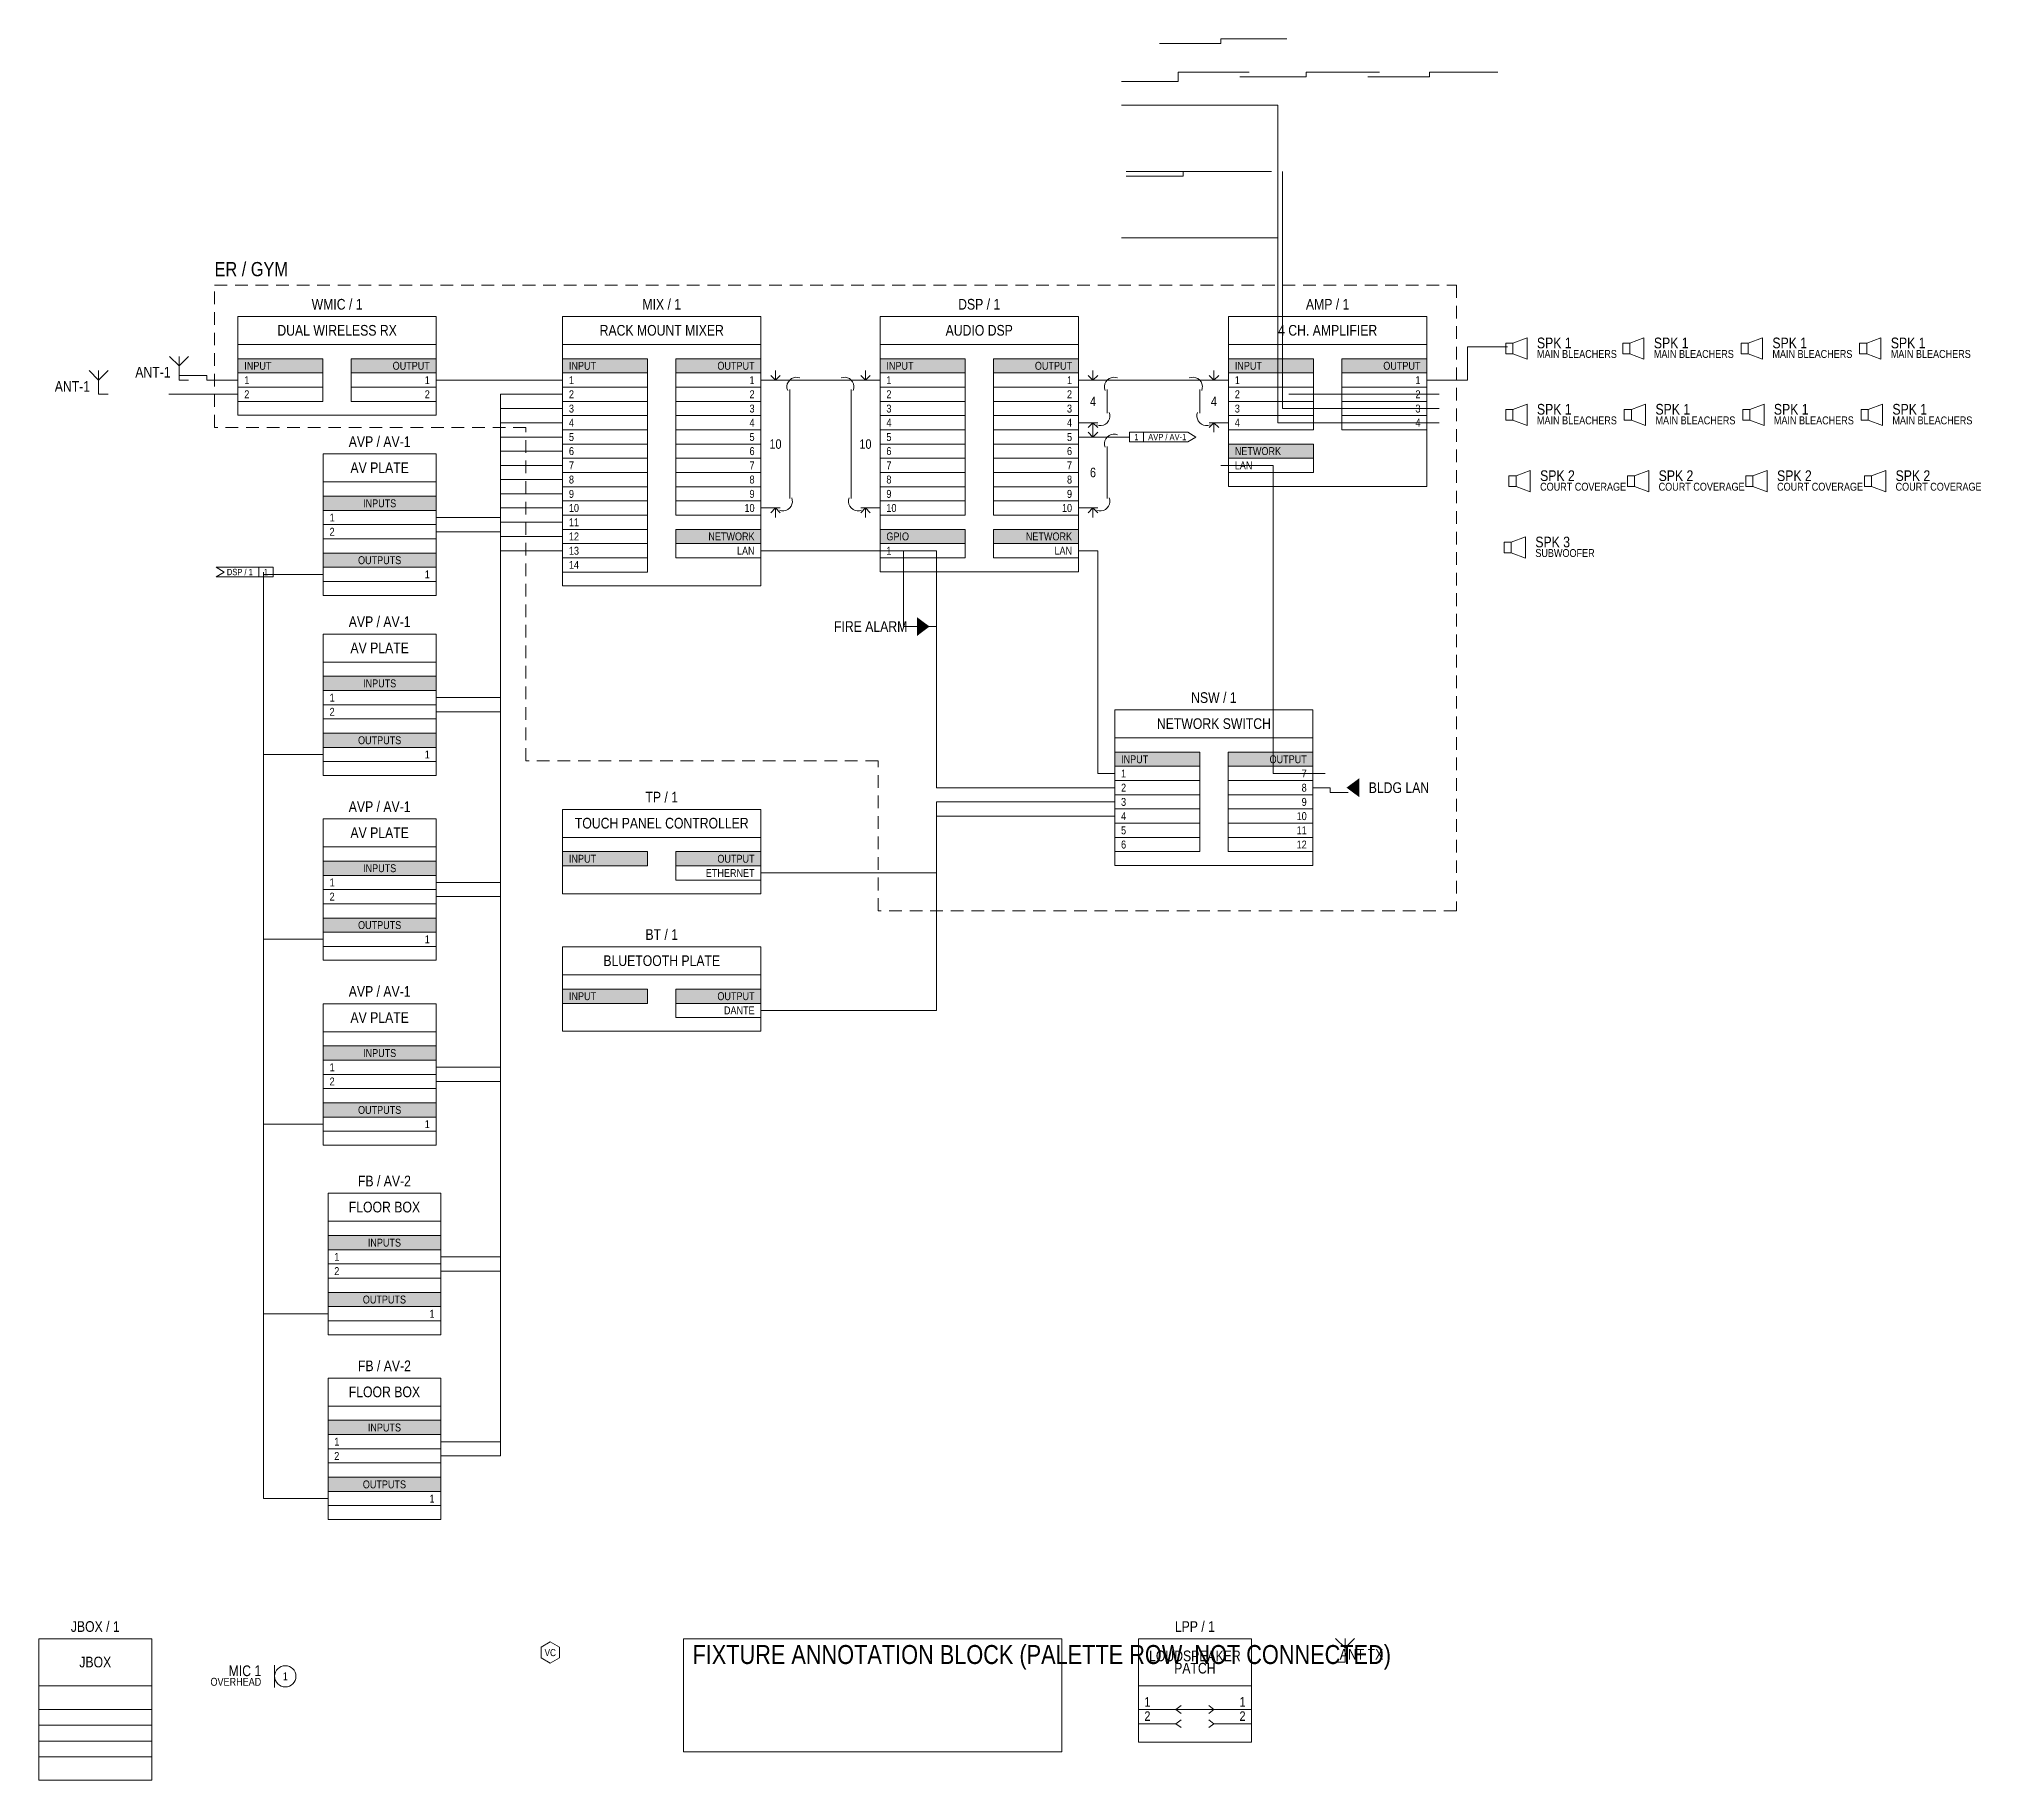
# Model space of a CAD drawing. Header units: inches. Extents: x 2.3 to 19.4, y -0.7 to 14.6.
import ezdxf
from ezdxf.enums import TextEntityAlignment as Align

# ---------------------------------------------------------------- set-up
doc = ezdxf.new("R2010")
doc.units = ezdxf.units.IN
doc.layers.get('0').update_dxf_attribs({"lineweight": 9})
for name, color, linetype, lineweight in [('FILLS', 9, 'Continuous', 9), ('GUIDES', 8, 'Continuous', 9), ('INKFILL', 7, 'Continuous', 9), ('WIRES', 7, 'Continuous', 9)]:
    doc.layers.add(name, color=color, linetype=linetype, lineweight=lineweight)
doc.styles.get("Standard").update_dxf_attribs({"font": 'Arial Narrow.ttf'})

msp = doc.modelspace()

# ---------------------------------------------------------------- linework, layer by layer
at = {"lineweight": 9}
for points in [[(4.066, 12.122), (5.809, 12.122), (5.809, 11.253), (4.066, 11.253)], [(6.92, 12.122), (8.663, 12.122), (8.663, 9.753), (6.92, 9.753)], [(9.712, 12.122), (11.455, 12.122), (11.455, 9.878), (9.712, 9.878)], [(12.774, 12.122), (14.517, 12.122), (14.517, 10.628), (12.774, 10.628)], [(15.212, 11.887), (15.274, 11.887), (15.399, 11.934), (15.399, 11.747), (15.274, 11.793), (15.212, 11.793)], [(16.24, 11.887), (16.302, 11.887), (16.427, 11.934), (16.427, 11.747), (16.302, 11.793), (16.24, 11.793)], [(17.281, 11.887), (17.344, 11.887), (17.469, 11.934), (17.469, 11.747), (17.344, 11.793), (17.281, 11.793)], [(18.323, 11.887), (18.385, 11.887), (18.51, 11.934), (18.51, 11.747), (18.385, 11.793), (18.323, 11.793)], [(15.212, 11.304), (15.274, 11.304), (15.399, 11.351), (15.399, 11.163), (15.274, 11.21), (15.212, 11.21)], [(16.253, 11.304), (16.316, 11.304), (16.441, 11.351), (16.441, 11.163), (16.316, 11.21), (16.253, 11.21)], [(17.295, 11.304), (17.358, 11.304), (17.483, 11.351), (17.483, 11.163), (17.358, 11.21), (17.295, 11.21)], [(18.337, 11.304), (18.399, 11.304), (18.524, 11.351), (18.524, 11.163), (18.399, 11.21), (18.337, 11.21)], [(11.903, 11.021), (11.903, 11.104), (12.028, 11.104), (12.417, 11.104), (12.486, 11.062), (12.417, 11.021), (12.028, 11.021), (11.903, 11.021)], [(4.816, 10.913), (5.809, 10.913), (5.809, 9.67), (4.816, 9.67)], [(15.24, 10.72), (15.302, 10.72), (15.427, 10.767), (15.427, 10.58), (15.302, 10.627), (15.24, 10.627)], [(16.281, 10.72), (16.344, 10.72), (16.469, 10.767), (16.469, 10.58), (16.344, 10.627), (16.281, 10.627)], [(17.323, 10.72), (17.385, 10.72), (17.51, 10.767), (17.51, 10.58), (17.385, 10.627), (17.323, 10.627)], [(18.365, 10.72), (18.427, 10.72), (18.552, 10.767), (18.552, 10.58), (18.427, 10.627), (18.365, 10.627)], [(15.198, 10.137), (15.26, 10.137), (15.385, 10.184), (15.385, 9.997), (15.26, 10.043), (15.198, 10.043)], [(3.875, 9.917), (4.25, 9.917), (4.375, 9.917), (4.375, 9.833), (4.25, 9.833), (3.875, 9.833), (3.944, 9.875)], [(4.816, 9.33), (5.809, 9.33), (5.809, 8.087), (4.816, 8.087)], [(11.774, 8.663), (13.517, 8.663), (13.517, 7.295), (11.774, 7.295)], [(4.816, 7.705), (5.809, 7.705), (5.809, 6.462), (4.816, 6.462)], [(6.92, 7.788), (8.663, 7.788), (8.663, 7.045), (6.92, 7.045)], [(6.92, 6.58), (8.663, 6.58), (8.663, 5.837), (6.92, 5.837)], [(4.816, 6.08), (5.809, 6.08), (5.809, 4.837), (4.816, 4.837)], [(4.858, 4.413), (5.851, 4.413), (5.851, 3.17), (4.858, 3.17)], [(4.858, 2.788), (5.851, 2.788), (5.851, 1.545), (4.858, 1.545)], [(2.316, 0.497), (3.309, 0.497), (3.309, -0.747), (2.316, -0.747)], [(6.812, 0.469), (6.894, 0.422), (6.894, 0.328), (6.812, 0.281), (6.731, 0.328), (6.731, 0.422)], [(11.983, 0.497), (12.976, 0.497), (12.976, -0.413), (11.983, -0.413)], [(4.576, 0.167), (4.575, 0.148), (4.569, 0.131), (4.561, 0.115), (4.549, 0.1), (4.535, 0.089), (4.519, 0.08), (4.501, 0.075), (4.483, 0.073), (4.464, 0.075), (4.447, 0.08), (4.431, 0.089), (4.416, 0.1), (4.405, 0.115), (4.396, 0.131), (4.391, 0.148), (4.389, 0.167), (4.391, 0.185), (4.396, 0.203), (4.405, 0.219), (4.416, 0.233), (4.431, 0.245), (4.447, 0.253), (4.464, 0.259), (4.483, 0.26), (4.501, 0.259), (4.519, 0.253), (4.535, 0.245), (4.549, 0.233), (4.561, 0.219), (4.569, 0.203), (4.575, 0.185)]]:
    msp.add_lwpolyline(points, close=True, dxfattribs=at)
for points in [[(4.066, 11.875), (5.809, 11.875)], [(6.92, 11.875), (8.663, 11.875)], [(9.712, 11.875), (11.455, 11.875)], [(12.774, 11.875), (14.517, 11.875)], [(15.274, 11.887), (15.274, 11.793)], [(16.302, 11.887), (16.302, 11.793)], [(17.344, 11.887), (17.344, 11.793)], [(18.385, 11.887), (18.385, 11.793)], [(2.757, 11.646), (2.84, 11.562)], [(2.84, 11.646), (2.84, 11.438)], [(2.924, 11.646), (2.84, 11.562)], [(3.465, 11.771), (3.549, 11.688)], [(3.549, 11.771), (3.549, 11.562)], [(3.632, 11.771), (3.549, 11.688)], [(4.066, 11.75), (4.812, 11.75)], [(4.066, 11.625), (4.812, 11.625)], [(4.812, 11.75), (4.812, 11.375)], [(5.062, 11.75), (5.062, 11.375)], [(5.062, 11.75), (5.809, 11.75)], [(5.062, 11.625), (5.809, 11.625)], [(6.92, 11.75), (7.667, 11.75)], [(6.92, 11.625), (7.667, 11.625)], [(7.667, 11.75), (7.667, 9.875)], [(7.917, 11.75), (7.917, 10.375)], [(7.917, 11.75), (8.663, 11.75)], [(7.917, 11.625), (8.663, 11.625)], [(8.792, 11.562), (8.792, 11.646)], [(9.583, 11.562), (9.583, 11.646)], [(9.712, 11.75), (10.458, 11.75)], [(9.712, 11.625), (10.458, 11.625)], [(10.458, 11.75), (10.458, 10.375)], [(10.708, 11.75), (10.708, 10.375)], [(10.708, 11.75), (11.455, 11.75)], [(10.708, 11.625), (11.455, 11.625)], [(11.583, 11.562), (11.583, 11.646)], [(12.646, 11.562), (12.646, 11.646)], [(12.774, 11.75), (13.521, 11.75)], [(12.774, 11.625), (13.521, 11.625)], [(13.521, 11.75), (13.521, 11.125)], [(13.771, 11.75), (13.771, 11.125)], [(13.771, 11.75), (14.517, 11.75)], [(13.771, 11.625), (14.517, 11.625)], [(3.549, 11.562), (3.632, 11.562)], [(4.066, 11.5), (4.812, 11.5)], [(5.062, 11.5), (5.809, 11.5)], [(6.92, 11.5), (7.667, 11.5)], [(7.917, 11.5), (8.663, 11.5)], [(8.667, 11.562), (9, 11.562)], [(8.792, 11.562), (8.75, 11.604)], [(8.792, 11.562), (8.833, 11.604)], [(8.893, 11.51), (8.896, 11.529)], [(8.893, 11.491), (8.893, 11.51)], [(8.899, 11.472), (8.893, 11.491)], [(8.896, 11.529), (8.905, 11.547)], [(8.905, 11.547), (8.917, 11.562)], [(8.917, 11.562), (8.932, 11.575)], [(8.917, 11.479), (8.917, 10.521)], [(8.932, 11.575), (8.95, 11.583)], [(8.95, 11.583), (8.969, 11.587)], [(8.969, 11.587), (8.989, 11.586)], [(8.989, 11.586), (9.007, 11.581)], [(9.386, 11.586), (9.368, 11.581)], [(9.708, 11.562), (9.375, 11.562)], [(9.406, 11.587), (9.386, 11.586)], [(9.425, 11.583), (9.406, 11.587)], [(9.443, 11.575), (9.425, 11.583)], [(9.458, 11.562), (9.443, 11.575)], [(9.47, 11.547), (9.458, 11.562)], [(9.458, 11.479), (9.458, 10.521)], [(9.479, 11.529), (9.47, 11.547)], [(9.476, 11.472), (9.482, 11.491)], [(9.482, 11.51), (9.479, 11.529)], [(9.482, 11.491), (9.482, 11.51)], [(9.583, 11.562), (9.542, 11.604)], [(9.583, 11.562), (9.625, 11.604)], [(9.712, 11.5), (10.458, 11.5)], [(10.708, 11.5), (11.455, 11.5)], [(11.458, 11.562), (11.792, 11.562)], [(11.583, 11.562), (11.542, 11.604)], [(11.583, 11.562), (11.625, 11.604)], [(11.684, 11.51), (11.688, 11.529)], [(11.685, 11.491), (11.684, 11.51)], [(11.69, 11.472), (11.685, 11.491)], [(11.688, 11.529), (11.696, 11.547)], [(11.696, 11.547), (11.708, 11.562)], [(11.708, 11.562), (11.724, 11.575)], [(11.708, 11.479), (11.708, 11.271)], [(11.724, 11.575), (11.742, 11.583)], [(11.742, 11.583), (11.761, 11.587)], [(11.761, 11.587), (11.78, 11.586)], [(11.78, 11.586), (11.799, 11.581)], [(12.449, 11.586), (12.43, 11.581)], [(12.771, 11.562), (12.438, 11.562)], [(12.468, 11.587), (12.449, 11.586)], [(12.488, 11.583), (12.468, 11.587)], [(12.505, 11.575), (12.488, 11.583)], [(12.521, 11.562), (12.505, 11.575)], [(12.533, 11.547), (12.521, 11.562)], [(12.521, 11.479), (12.521, 11.271)], [(12.541, 11.529), (12.533, 11.547)], [(12.539, 11.472), (12.544, 11.491)], [(12.545, 11.51), (12.541, 11.529)], [(12.544, 11.491), (12.545, 11.51)], [(12.646, 11.562), (12.604, 11.604)], [(12.646, 11.562), (12.688, 11.604)], [(12.774, 11.5), (13.521, 11.5)], [(13.771, 11.5), (14.517, 11.5)], [(2.84, 11.438), (2.924, 11.438)], [(4.066, 11.375), (4.812, 11.375)], [(5.062, 11.375), (5.809, 11.375)], [(6.92, 11.375), (7.667, 11.375)], [(7.917, 11.375), (8.663, 11.375)], [(9.712, 11.375), (10.458, 11.375)], [(10.708, 11.375), (11.455, 11.375)], [(11.726, 11.278), (11.732, 11.259)], [(12.503, 11.278), (12.497, 11.259)], [(12.774, 11.375), (13.521, 11.375)], [(13.771, 11.375), (14.517, 11.375)], [(15.274, 11.304), (15.274, 11.21)], [(16.316, 11.304), (16.316, 11.21)], [(17.358, 11.304), (17.358, 11.21)], [(18.399, 11.304), (18.399, 11.21)], [(6.92, 11.25), (7.667, 11.25)], [(6.92, 11.125), (7.667, 11.125)], [(7.917, 11.25), (8.663, 11.25)], [(7.917, 11.125), (8.663, 11.125)], [(9.712, 11.25), (10.458, 11.25)], [(9.712, 11.125), (10.458, 11.125)], [(10.708, 11.25), (11.455, 11.25)], [(10.708, 11.125), (11.455, 11.125)], [(11.458, 11.188), (11.625, 11.188)], [(11.583, 11.188), (11.542, 11.146)], [(11.583, 11.062), (11.542, 11.104)], [(11.583, 11.188), (11.583, 11.104)], [(11.583, 11.188), (11.625, 11.146)], [(11.583, 11.062), (11.583, 11.146)], [(11.583, 11.062), (11.625, 11.104)], [(11.636, 11.164), (11.618, 11.169)], [(11.656, 11.163), (11.636, 11.164)], [(11.675, 11.167), (11.656, 11.163)], [(11.693, 11.175), (11.675, 11.167)], [(11.708, 11.188), (11.693, 11.175)], [(11.72, 11.203), (11.708, 11.188)], [(11.729, 11.221), (11.72, 11.203)], [(11.732, 11.24), (11.729, 11.221)], [(11.732, 11.259), (11.732, 11.24)], [(12.028, 11.104), (12.028, 11.021)], [(12.497, 11.259), (12.497, 11.24)], [(12.497, 11.24), (12.501, 11.221)], [(12.501, 11.221), (12.509, 11.203)], [(12.509, 11.203), (12.521, 11.188)], [(12.521, 11.188), (12.536, 11.175)], [(12.536, 11.175), (12.554, 11.167)], [(12.554, 11.167), (12.573, 11.163)], [(12.573, 11.163), (12.593, 11.164)], [(12.593, 11.164), (12.612, 11.169)], [(12.771, 11.188), (12.604, 11.188)], [(12.646, 11.188), (12.604, 11.146)], [(12.646, 11.188), (12.646, 11.104)], [(12.646, 11.188), (12.688, 11.146)], [(12.774, 11.25), (13.521, 11.25)], [(12.774, 11.125), (13.521, 11.125)], [(13.771, 11.25), (14.517, 11.25)], [(13.771, 11.125), (14.517, 11.125)], [(6.92, 11), (7.667, 11)], [(7.917, 11), (8.663, 11)], [(9.712, 11), (10.458, 11)], [(10.708, 11), (11.455, 11)], [(11.458, 11.062), (11.792, 11.062)], [(11.684, 11.01), (11.688, 11.029)], [(11.685, 10.991), (11.684, 11.01)], [(11.69, 10.972), (11.685, 10.991)], [(11.688, 11.029), (11.696, 11.047)], [(11.696, 11.047), (11.708, 11.062)], [(11.708, 11.062), (11.724, 11.075)], [(11.708, 10.979), (11.708, 10.521)], [(11.724, 11.075), (11.742, 11.083)], [(11.742, 11.083), (11.761, 11.087)], [(11.761, 11.087), (11.78, 11.086)], [(11.78, 11.086), (11.799, 11.081)], [(12.774, 11), (13.521, 11)], [(13.521, 11), (13.521, 10.75)], [(6.92, 10.875), (7.667, 10.875)], [(7.917, 10.875), (8.663, 10.875)], [(9.712, 10.875), (10.458, 10.875)], [(10.708, 10.875), (11.455, 10.875)], [(12.774, 10.875), (13.521, 10.875)], [(4.816, 10.667), (5.809, 10.667)], [(6.92, 10.75), (7.667, 10.75)], [(6.92, 10.625), (7.667, 10.625)], [(7.917, 10.75), (8.663, 10.75)], [(7.917, 10.625), (8.663, 10.625)], [(9.712, 10.75), (10.458, 10.75)], [(9.712, 10.625), (10.458, 10.625)], [(10.708, 10.75), (11.455, 10.75)], [(10.708, 10.625), (11.455, 10.625)], [(12.774, 10.75), (13.521, 10.75)], [(15.302, 10.72), (15.302, 10.627)], [(16.344, 10.72), (16.344, 10.627)], [(17.385, 10.72), (17.385, 10.627)], [(18.427, 10.72), (18.427, 10.627)], [(4.816, 10.542), (5.809, 10.542)], [(4.816, 10.417), (5.809, 10.417)], [(6.92, 10.5), (7.667, 10.5)], [(7.917, 10.5), (8.663, 10.5)], [(8.667, 10.438), (8.833, 10.438)], [(8.792, 10.438), (8.75, 10.396)], [(8.792, 10.438), (8.792, 10.354)], [(8.792, 10.438), (8.833, 10.396)], [(8.845, 10.414), (8.826, 10.419)], [(8.883, 10.417), (8.864, 10.413)], [(8.901, 10.425), (8.883, 10.417)], [(8.917, 10.438), (8.901, 10.425)], [(8.929, 10.453), (8.917, 10.438)], [(8.937, 10.471), (8.929, 10.453)], [(8.935, 10.528), (8.94, 10.509)], [(8.941, 10.49), (8.937, 10.471)], [(8.94, 10.509), (8.941, 10.49)], [(9.435, 10.509), (9.434, 10.49)], [(9.434, 10.49), (9.438, 10.471)], [(9.44, 10.528), (9.435, 10.509)], [(9.438, 10.471), (9.446, 10.453)], [(9.446, 10.453), (9.458, 10.438)], [(9.458, 10.438), (9.474, 10.425)], [(9.474, 10.425), (9.492, 10.417)], [(9.492, 10.417), (9.511, 10.413)], [(9.53, 10.414), (9.549, 10.419)], [(9.708, 10.438), (9.542, 10.438)], [(9.583, 10.438), (9.542, 10.396)], [(9.583, 10.438), (9.583, 10.354)], [(9.583, 10.438), (9.625, 10.396)], [(9.712, 10.5), (10.458, 10.5)], [(10.708, 10.5), (11.455, 10.5)], [(11.458, 10.438), (11.625, 10.438)], [(11.583, 10.438), (11.542, 10.396)], [(11.583, 10.438), (11.583, 10.354)], [(11.583, 10.438), (11.625, 10.396)], [(11.636, 10.414), (11.618, 10.419)], [(11.675, 10.417), (11.656, 10.413)], [(11.693, 10.425), (11.675, 10.417)], [(11.708, 10.438), (11.693, 10.425)], [(11.72, 10.453), (11.708, 10.438)], [(11.729, 10.471), (11.72, 10.453)], [(11.726, 10.528), (11.732, 10.509)], [(11.732, 10.49), (11.729, 10.471)], [(11.732, 10.509), (11.732, 10.49)], [(4.816, 10.292), (5.809, 10.292)], [(6.92, 10.375), (7.667, 10.375)], [(6.92, 10.25), (7.667, 10.25)], [(7.917, 10.375), (8.663, 10.375)], [(7.917, 10.25), (7.917, 10)], [(7.917, 10.25), (8.663, 10.25)], [(8.864, 10.413), (8.845, 10.414)], [(9.511, 10.413), (9.53, 10.414)], [(9.712, 10.375), (10.458, 10.375)], [(9.712, 10.25), (10.458, 10.25)], [(10.458, 10.25), (10.458, 10)], [(10.708, 10.375), (11.455, 10.375)], [(10.708, 10.25), (10.708, 10)], [(10.708, 10.25), (11.455, 10.25)], [(11.656, 10.413), (11.636, 10.414)], [(4.816, 10.167), (5.809, 10.167)], [(6.92, 10.125), (7.667, 10.125)], [(7.917, 10.125), (8.663, 10.125)], [(9.712, 10.125), (10.458, 10.125)], [(10.708, 10.125), (11.455, 10.125)], [(15.26, 10.137), (15.26, 10.043)], [(4.25, 9.917), (4.25, 9.833)], [(4.816, 10.042), (5.809, 10.042)], [(4.816, 9.917), (5.809, 9.917)], [(6.92, 10), (7.667, 10)], [(7.917, 10), (8.663, 10)], [(9.712, 10), (10.458, 10)], [(10.708, 10), (11.455, 10)], [(4.816, 9.792), (5.809, 9.792)], [(6.92, 9.875), (7.667, 9.875)], [(4.816, 9.083), (5.809, 9.083)], [(4.816, 8.958), (5.809, 8.958)], [(4.816, 8.833), (5.809, 8.833)], [(4.816, 8.708), (5.809, 8.708)], [(4.816, 8.583), (5.809, 8.583)], [(4.816, 8.458), (5.809, 8.458)], [(11.774, 8.417), (13.517, 8.417)], [(4.816, 8.333), (5.809, 8.333)], [(4.816, 8.208), (5.809, 8.208)], [(11.774, 8.292), (12.521, 8.292)], [(12.521, 8.292), (12.521, 7.417)], [(12.771, 8.292), (12.771, 7.417)], [(12.771, 8.292), (13.517, 8.292)], [(11.774, 8.167), (12.521, 8.167)], [(11.774, 8.042), (12.521, 8.042)], [(12.771, 8.167), (13.517, 8.167)], [(12.771, 8.042), (13.517, 8.042)], [(11.774, 7.917), (12.521, 7.917)], [(12.771, 7.917), (13.517, 7.917)], [(11.774, 7.792), (12.521, 7.792)], [(12.771, 7.792), (13.517, 7.792)], [(6.92, 7.542), (8.663, 7.542)], [(11.774, 7.667), (12.521, 7.667)], [(11.774, 7.542), (12.521, 7.542)], [(12.771, 7.667), (13.517, 7.667)], [(12.771, 7.542), (13.517, 7.542)], [(4.816, 7.458), (5.809, 7.458)], [(6.92, 7.417), (7.667, 7.417)], [(7.667, 7.417), (7.667, 7.292)], [(7.917, 7.417), (7.917, 7.167)], [(7.917, 7.417), (8.663, 7.417)], [(11.774, 7.417), (12.521, 7.417)], [(12.771, 7.417), (13.517, 7.417)], [(4.816, 7.333), (5.809, 7.333)], [(4.816, 7.208), (5.809, 7.208)], [(6.92, 7.292), (7.667, 7.292)], [(7.917, 7.292), (8.663, 7.292)], [(4.816, 7.083), (5.809, 7.083)], [(7.917, 7.167), (8.663, 7.167)], [(4.816, 6.958), (5.809, 6.958)], [(4.816, 6.833), (5.809, 6.833)], [(4.816, 6.708), (5.809, 6.708)], [(4.816, 6.583), (5.809, 6.583)], [(6.92, 6.333), (8.663, 6.333)], [(6.92, 6.208), (7.667, 6.208)], [(7.667, 6.208), (7.667, 6.083)], [(7.917, 6.208), (7.917, 5.958)], [(7.917, 6.208), (8.663, 6.208)], [(6.92, 6.083), (7.667, 6.083)], [(7.917, 6.083), (8.663, 6.083)], [(4.816, 5.833), (5.809, 5.833)], [(7.917, 5.958), (8.663, 5.958)], [(4.816, 5.708), (5.809, 5.708)], [(4.816, 5.583), (5.809, 5.583)], [(4.816, 5.458), (5.809, 5.458)], [(4.816, 5.333), (5.809, 5.333)], [(4.816, 5.208), (5.809, 5.208)], [(4.816, 5.083), (5.809, 5.083)], [(4.816, 4.958), (5.809, 4.958)], [(4.858, 4.167), (5.851, 4.167)], [(4.858, 4.042), (5.851, 4.042)], [(4.858, 3.917), (5.851, 3.917)], [(4.858, 3.792), (5.851, 3.792)], [(4.858, 3.667), (5.851, 3.667)], [(4.858, 3.542), (5.851, 3.542)], [(4.858, 3.417), (5.851, 3.417)], [(4.858, 3.292), (5.851, 3.292)], [(4.858, 2.542), (5.851, 2.542)], [(4.858, 2.417), (5.851, 2.417)], [(4.858, 2.292), (5.851, 2.292)], [(4.858, 2.167), (5.851, 2.167)], [(4.858, 2.042), (5.851, 2.042)], [(4.858, 1.917), (5.851, 1.917)], [(4.858, 1.792), (5.851, 1.792)], [(4.858, 1.667), (5.851, 1.667)], [(7.983, 0.497), (11.309, 0.497)], [(7.983, 0.497), (7.983, -0.497)], [(11.309, 0.497), (11.309, -0.497)], [(13.715, 0.5), (13.799, 0.417)], [(13.799, 0.5), (13.799, 0.292)], [(13.882, 0.5), (13.799, 0.417)], [(4.389, 0.264), (4.389, 0.069)], [(13.799, 0.292), (13.715, 0.292)], [(2.316, 0.083), (3.309, 0.083)], [(11.983, 0.083), (12.976, 0.083)], [(2.316, -0.125), (3.309, -0.125)], [(11.983, -0.125), (12.976, -0.125)], [(12.357, -0.09), (12.312, -0.125), (12.357, -0.16)], [(12.601, -0.09), (12.646, -0.125), (12.601, -0.16)], [(2.316, -0.264), (3.309, -0.264)], [(11.983, -0.25), (12.312, -0.25)], [(12.357, -0.215), (12.312, -0.25), (12.357, -0.285)], [(12.601, -0.215), (12.646, -0.25), (12.601, -0.285)], [(12.646, -0.25), (12.976, -0.25)], [(2.316, -0.403), (3.309, -0.403)], [(7.983, -0.497), (11.309, -0.497)], [(2.316, -0.542), (3.309, -0.542)]]:
    msp.add_lwpolyline(points, dxfattribs=at)
at = {"layer": 'FILLS', "lineweight": 9}
for points in [[(4.066, 11.75), (4.812, 11.75), (4.066, 11.625), (4.812, 11.625)], [(5.062, 11.75), (5.809, 11.75), (5.062, 11.625), (5.809, 11.625)], [(6.92, 11.75), (7.667, 11.75), (6.92, 11.625), (7.667, 11.625)], [(7.917, 11.75), (8.663, 11.75), (7.917, 11.625), (8.663, 11.625)], [(9.712, 11.75), (10.458, 11.75), (9.712, 11.625), (10.458, 11.625)], [(10.708, 11.75), (11.455, 11.75), (10.708, 11.625), (11.455, 11.625)], [(12.774, 11.75), (13.521, 11.75), (12.774, 11.625), (13.521, 11.625)], [(13.771, 11.75), (14.517, 11.75), (13.771, 11.625), (14.517, 11.625)], [(12.774, 11), (13.521, 11), (12.774, 10.875), (13.521, 10.875)], [(4.816, 10.542), (5.809, 10.542), (4.816, 10.417), (5.809, 10.417)], [(7.917, 10.25), (8.663, 10.25), (7.917, 10.125), (8.663, 10.125)], [(9.712, 10.25), (10.458, 10.25), (9.712, 10.125), (10.458, 10.125)], [(10.708, 10.25), (11.455, 10.25), (10.708, 10.125), (11.455, 10.125)], [(4.816, 10.042), (5.809, 10.042), (4.816, 9.917), (5.809, 9.917)], [(4.816, 8.958), (5.809, 8.958), (4.816, 8.833), (5.809, 8.833)], [(4.816, 8.458), (5.809, 8.458), (4.816, 8.333), (5.809, 8.333)], [(11.774, 8.292), (12.521, 8.292), (11.774, 8.167), (12.521, 8.167)], [(12.771, 8.292), (13.517, 8.292), (12.771, 8.167), (13.517, 8.167)], [(6.92, 7.417), (7.667, 7.417), (6.92, 7.292), (7.667, 7.292)], [(7.917, 7.417), (8.663, 7.417), (7.917, 7.292), (8.663, 7.292)], [(4.816, 7.333), (5.809, 7.333), (4.816, 7.208), (5.809, 7.208)], [(4.816, 6.833), (5.809, 6.833), (4.816, 6.708), (5.809, 6.708)], [(6.92, 6.208), (7.667, 6.208), (6.92, 6.083), (7.667, 6.083)], [(7.917, 6.208), (8.663, 6.208), (7.917, 6.083), (8.663, 6.083)], [(4.816, 5.708), (5.809, 5.708), (4.816, 5.583), (5.809, 5.583)], [(4.816, 5.208), (5.809, 5.208), (4.816, 5.083), (5.809, 5.083)], [(4.858, 4.042), (5.851, 4.042), (4.858, 3.917), (5.851, 3.917)], [(4.858, 3.542), (5.851, 3.542), (4.858, 3.417), (5.851, 3.417)], [(4.858, 2.417), (5.851, 2.417), (4.858, 2.292), (5.851, 2.292)], [(4.858, 1.917), (5.851, 1.917), (4.858, 1.792), (5.851, 1.792)]]:
    msp.add_solid(points, dxfattribs=at)
at = {"layer": 'GUIDES', "lineweight": 9}
for points in [[(3.861, 12.396), (3.972, 12.396)], [(3.861, 12.229), (3.861, 12.34)], [(4.042, 12.396), (4.153, 12.396)], [(4.222, 12.396), (4.333, 12.396)], [(4.403, 12.396), (4.514, 12.396)], [(4.583, 12.396), (4.694, 12.396)], [(4.764, 12.396), (4.875, 12.396)], [(4.944, 12.396), (5.056, 12.396)], [(5.125, 12.396), (5.236, 12.396)], [(5.306, 12.396), (5.417, 12.396)], [(5.486, 12.396), (5.597, 12.396)], [(5.667, 12.396), (5.778, 12.396)], [(5.847, 12.396), (5.958, 12.396)], [(6.028, 12.396), (6.139, 12.396)], [(6.208, 12.396), (6.319, 12.396)], [(6.389, 12.396), (6.5, 12.396)], [(6.569, 12.396), (6.681, 12.396)], [(6.75, 12.396), (6.861, 12.396)], [(6.931, 12.396), (7.042, 12.396)], [(7.111, 12.396), (7.222, 12.396)], [(7.292, 12.396), (7.403, 12.396)], [(7.472, 12.396), (7.583, 12.396)], [(7.653, 12.396), (7.764, 12.396)], [(7.833, 12.396), (7.944, 12.396)], [(8.014, 12.396), (8.125, 12.396)], [(8.194, 12.396), (8.306, 12.396)], [(8.375, 12.396), (8.486, 12.396)], [(8.556, 12.396), (8.667, 12.396)], [(8.736, 12.396), (8.847, 12.396)], [(8.917, 12.396), (9.028, 12.396)], [(9.097, 12.396), (9.208, 12.396)], [(9.278, 12.396), (9.389, 12.396)], [(9.458, 12.396), (9.569, 12.396)], [(9.639, 12.396), (9.75, 12.396)], [(9.819, 12.396), (9.931, 12.396)], [(10, 12.396), (10.111, 12.396)], [(10.181, 12.396), (10.292, 12.396)], [(10.361, 12.396), (10.472, 12.396)], [(10.542, 12.396), (10.653, 12.396)], [(10.722, 12.396), (10.833, 12.396)], [(10.903, 12.396), (11.014, 12.396)], [(11.083, 12.396), (11.194, 12.396)], [(11.264, 12.396), (11.375, 12.396)], [(11.444, 12.396), (11.556, 12.396)], [(11.625, 12.396), (11.736, 12.396)], [(11.806, 12.396), (11.917, 12.396)], [(11.986, 12.396), (12.097, 12.396)], [(12.167, 12.396), (12.278, 12.396)], [(12.347, 12.396), (12.458, 12.396)], [(12.528, 12.396), (12.639, 12.396)], [(12.708, 12.396), (12.819, 12.396)], [(12.889, 12.396), (13, 12.396)], [(13.069, 12.396), (13.181, 12.396)], [(13.25, 12.396), (13.361, 12.396)], [(13.431, 12.396), (13.542, 12.396)], [(13.611, 12.396), (13.722, 12.396)], [(13.792, 12.396), (13.903, 12.396)], [(13.972, 12.396), (14.083, 12.396)], [(14.153, 12.396), (14.264, 12.396)], [(14.333, 12.396), (14.444, 12.396)], [(14.514, 12.396), (14.625, 12.396)], [(14.694, 12.396), (14.778, 12.396)], [(14.778, 12.396), (14.778, 12.285)], [(3.861, 12.049), (3.861, 12.16)], [(14.778, 12.215), (14.778, 12.104)], [(3.861, 11.868), (3.861, 11.979)], [(14.778, 12.035), (14.778, 11.924)], [(3.861, 11.688), (3.861, 11.799)], [(14.778, 11.854), (14.778, 11.743)], [(3.861, 11.507), (3.861, 11.618)], [(14.778, 11.674), (14.778, 11.562)], [(14.778, 11.493), (14.778, 11.382)], [(3.861, 11.326), (3.861, 11.438)], [(14.778, 11.312), (14.778, 11.201)], [(3.861, 11.146), (3.861, 11.257)], [(3.889, 11.146), (3.861, 11.146)], [(4.069, 11.146), (3.958, 11.146)], [(4.25, 11.146), (4.139, 11.146)], [(4.431, 11.146), (4.319, 11.146)], [(4.611, 11.146), (4.5, 11.146)], [(4.792, 11.146), (4.681, 11.146)], [(4.972, 11.146), (4.861, 11.146)], [(5.153, 11.146), (5.042, 11.146)], [(5.333, 11.146), (5.222, 11.146)], [(5.514, 11.146), (5.403, 11.146)], [(5.694, 11.146), (5.583, 11.146)], [(5.875, 11.146), (5.764, 11.146)], [(6.056, 11.146), (5.944, 11.146)], [(6.236, 11.146), (6.125, 11.146)], [(6.417, 11.146), (6.306, 11.146)], [(6.597, 11.146), (6.486, 11.146)], [(6.597, 11.104), (6.597, 11.146)], [(14.778, 11.132), (14.778, 11.021)], [(6.597, 10.924), (6.597, 11.035)], [(14.778, 10.951), (14.778, 10.84)], [(6.597, 10.743), (6.597, 10.854)], [(14.778, 10.771), (14.778, 10.66)], [(6.597, 10.562), (6.597, 10.674)], [(14.778, 10.59), (14.778, 10.479)], [(6.597, 10.382), (6.597, 10.493)], [(6.597, 10.201), (6.597, 10.312)], [(14.778, 10.41), (14.778, 10.299)], [(6.597, 10.021), (6.597, 10.132)], [(14.778, 10.229), (14.778, 10.118)], [(6.597, 9.84), (6.597, 9.951)], [(14.778, 10.049), (14.778, 9.938)], [(6.597, 9.66), (6.597, 9.771)], [(14.778, 9.868), (14.778, 9.757)], [(6.597, 9.479), (6.597, 9.59)], [(14.778, 9.688), (14.778, 9.576)], [(6.597, 9.299), (6.597, 9.41)], [(14.778, 9.507), (14.778, 9.396)], [(6.597, 9.118), (6.597, 9.229)], [(14.778, 9.326), (14.778, 9.215)], [(14.778, 9.146), (14.778, 9.035)], [(6.597, 8.938), (6.597, 9.049)], [(14.778, 8.965), (14.778, 8.854)], [(6.597, 8.757), (6.597, 8.868)], [(14.778, 8.785), (14.778, 8.674)], [(6.597, 8.576), (6.597, 8.688)], [(14.778, 8.604), (14.778, 8.493)], [(6.597, 8.396), (6.597, 8.507)], [(14.778, 8.424), (14.778, 8.312)], [(6.597, 8.215), (6.597, 8.326)], [(6.625, 8.215), (6.597, 8.215)], [(6.806, 8.215), (6.694, 8.215)], [(6.986, 8.215), (6.875, 8.215)], [(7.167, 8.215), (7.056, 8.215)], [(7.347, 8.215), (7.236, 8.215)], [(7.528, 8.215), (7.417, 8.215)], [(7.708, 8.215), (7.597, 8.215)], [(7.889, 8.215), (7.778, 8.215)], [(8.069, 8.215), (7.958, 8.215)], [(8.25, 8.215), (8.139, 8.215)], [(8.431, 8.215), (8.319, 8.215)], [(8.611, 8.215), (8.5, 8.215)], [(8.792, 8.215), (8.681, 8.215)], [(8.972, 8.215), (8.861, 8.215)], [(9.153, 8.215), (9.042, 8.215)], [(9.333, 8.215), (9.222, 8.215)], [(9.514, 8.215), (9.403, 8.215)], [(9.694, 8.215), (9.583, 8.215)], [(9.694, 8.16), (9.694, 8.215)], [(14.778, 8.243), (14.778, 8.132)], [(9.694, 7.979), (9.694, 8.09)], [(14.778, 8.062), (14.778, 7.951)], [(9.694, 7.799), (9.694, 7.91)], [(14.778, 7.882), (14.778, 7.771)], [(9.694, 7.618), (9.694, 7.729)], [(14.778, 7.701), (14.778, 7.59)], [(9.694, 7.438), (9.694, 7.549)], [(14.778, 7.521), (14.778, 7.41)], [(9.694, 7.257), (9.694, 7.368)], [(9.694, 7.076), (9.694, 7.188)], [(14.778, 7.34), (14.778, 7.229)], [(9.694, 6.896), (9.694, 7.007)], [(14.778, 7.16), (14.778, 7.049)], [(9.722, 6.896), (9.694, 6.896)], [(9.903, 6.896), (9.792, 6.896)], [(10.083, 6.896), (9.972, 6.896)], [(10.264, 6.896), (10.153, 6.896)], [(10.444, 6.896), (10.333, 6.896)], [(10.625, 6.896), (10.514, 6.896)], [(10.806, 6.896), (10.694, 6.896)], [(10.986, 6.896), (10.875, 6.896)], [(11.167, 6.896), (11.056, 6.896)], [(11.347, 6.896), (11.236, 6.896)], [(11.528, 6.896), (11.417, 6.896)], [(11.708, 6.896), (11.597, 6.896)], [(11.889, 6.896), (11.778, 6.896)], [(12.069, 6.896), (11.958, 6.896)], [(12.25, 6.896), (12.139, 6.896)], [(12.431, 6.896), (12.319, 6.896)], [(12.611, 6.896), (12.5, 6.896)], [(12.792, 6.896), (12.681, 6.896)], [(12.972, 6.896), (12.861, 6.896)], [(13.153, 6.896), (13.042, 6.896)], [(13.333, 6.896), (13.222, 6.896)], [(13.514, 6.896), (13.403, 6.896)], [(13.694, 6.896), (13.583, 6.896)], [(13.875, 6.896), (13.764, 6.896)], [(14.056, 6.896), (13.944, 6.896)], [(14.236, 6.896), (14.125, 6.896)], [(14.417, 6.896), (14.306, 6.896)], [(14.597, 6.896), (14.486, 6.896)], [(14.778, 6.896), (14.667, 6.896)], [(14.778, 6.979), (14.778, 6.896)]]:
    msp.add_lwpolyline(points, dxfattribs=at)
at = {"layer": 'INKFILL', "lineweight": 9}
for points in [[(10.035, 9.479), (10.146, 9.396), (10.035, 9.312)], [(13.812, 7.979), (13.924, 8.062), (13.924, 7.896)]]:
    msp.add_solid(points, dxfattribs=at)
at = {"layer": 'WIRES', "lineweight": 9}
for points in [[(12.167, 14.521), (12.267, 14.521)], [(12.167, 14.521), (12.708, 14.521)], [(12.708, 14.562), (12.708, 14.521)], [(12.708, 14.562), (13.208, 14.562)], [(13.208, 14.562), (13.288, 14.562)], [(11.833, 14.188), (11.913, 14.188)], [(11.833, 14.188), (12.333, 14.188)], [(12.333, 14.271), (12.333, 14.188)], [(12.333, 14.271), (12.875, 14.271)], [(12.875, 14.271), (12.955, 14.271)], [(12.875, 14.229), (12.955, 14.229)], [(12.875, 14.229), (13.458, 14.229)], [(12.875, 14.229), (12.955, 14.229)], [(12.875, 14.229), (13.458, 14.229)], [(12.875, 14.229), (12.955, 14.229)], [(12.875, 14.229), (13.458, 14.229)], [(13.458, 14.271), (13.458, 14.229)], [(13.458, 14.271), (14, 14.271)], [(13.458, 14.271), (13.458, 14.229)], [(13.458, 14.271), (14, 14.271)], [(13.458, 14.271), (13.458, 14.229)], [(13.458, 14.271), (14, 14.271)], [(14, 14.271), (14.101, 14.271)], [(14, 14.271), (14.101, 14.271)], [(14, 14.271), (14.101, 14.271)], [(14, 14.229), (14.101, 14.229)], [(14, 14.229), (14.542, 14.229)], [(14, 14.229), (14.101, 14.229)], [(14, 14.229), (14.542, 14.229)], [(14, 14.229), (14.101, 14.229)], [(14, 14.229), (14.542, 14.229)], [(14.542, 14.271), (14.542, 14.229)], [(14.542, 14.271), (15.042, 14.271)], [(14.542, 14.271), (14.542, 14.229)], [(14.542, 14.271), (15.042, 14.271)], [(14.542, 14.271), (14.542, 14.229)], [(14.542, 14.271), (15.042, 14.271)], [(15.042, 14.271), (15.142, 14.271)], [(15.042, 14.271), (15.142, 14.271)], [(15.042, 14.271), (15.142, 14.271)], [(11.833, 13.979), (13.208, 13.979)], [(11.833, 13.979), (11.934, 13.979)], [(13.208, 13.979), (13.208, 11.438)], [(11.875, 13.396), (13.153, 13.396)], [(11.875, 13.396), (11.955, 13.396)], [(11.875, 13.354), (11.955, 13.354)], [(11.875, 13.354), (12.375, 13.354)], [(12.375, 13.396), (12.375, 13.354)], [(12.375, 13.396), (12.917, 13.396)], [(12.917, 13.396), (12.997, 13.396)], [(13.25, 13.396), (13.25, 11.312)], [(11.833, 12.812), (13.208, 12.812)], [(11.833, 12.812), (11.913, 12.812)], [(13.208, 12.812), (13.208, 11.188)], [(14.875, 11.854), (14.875, 11.562)], [(14.875, 11.854), (15.125, 11.854)], [(15.125, 11.854), (15.226, 11.854)], [(3.549, 11.604), (3.625, 11.604)], [(3.625, 11.604), (3.792, 11.604)], [(3.792, 11.604), (3.792, 11.562)], [(3.792, 11.562), (4, 11.562)], [(4, 11.562), (4.066, 11.562)], [(5.809, 11.562), (5.917, 11.562)], [(5.917, 11.562), (6.833, 11.562)], [(6.833, 11.562), (6.92, 11.562)], [(8.663, 11.562), (8.917, 11.562), (9.458, 11.562), (9.712, 11.562)], [(11.455, 11.562), (11.708, 11.562), (12.542, 11.562), (12.774, 11.562)], [(14.517, 11.562), (14.625, 11.562)], [(14.625, 11.562), (14.875, 11.562)], [(3.458, 11.438), (3.542, 11.438)], [(3.542, 11.438), (4, 11.438)], [(4, 11.438), (4.066, 11.438)], [(6.375, 11.438), (6.375, 10.354)], [(6.375, 11.438), (6.833, 11.438)], [(6.375, 11.312), (6.375, 10.229)], [(6.375, 11.312), (6.833, 11.312)], [(6.833, 11.438), (6.92, 11.438)], [(6.833, 11.312), (6.92, 11.312)], [(13.25, 11.312), (14.625, 11.312)], [(13.306, 11.438), (14.625, 11.438)], [(14.517, 11.438), (14.625, 11.438)], [(14.517, 11.312), (14.625, 11.312)], [(6.375, 11.188), (6.375, 8.771)], [(6.375, 11.188), (6.833, 11.188)], [(6.833, 11.188), (6.92, 11.188)], [(13.208, 11.188), (14.625, 11.188)], [(14.517, 11.188), (14.625, 11.188)], [(6.375, 11.062), (6.375, 8.646)], [(6.375, 11.062), (6.833, 11.062)], [(6.375, 10.938), (6.375, 7.146)], [(6.375, 10.938), (6.833, 10.938)], [(6.833, 11.062), (6.92, 11.062)], [(6.833, 10.938), (6.92, 10.938)], [(11.455, 11.062), (11.708, 11.062), (11.833, 11.062), (11.903, 11.062)], [(6.375, 10.812), (6.375, 7.021)], [(6.375, 10.812), (6.833, 10.812)], [(6.833, 10.812), (6.92, 10.812)], [(12.708, 10.812), (13.167, 10.812)], [(12.708, 10.812), (12.774, 10.812)], [(13.167, 10.812), (13.167, 8.104)], [(6.375, 10.688), (6.375, 5.521)], [(6.375, 10.688), (6.833, 10.688)], [(6.833, 10.688), (6.92, 10.688)], [(6.375, 10.562), (6.375, 5.396)], [(6.375, 10.562), (6.833, 10.562)], [(6.375, 10.438), (6.375, 3.854)], [(6.375, 10.438), (6.833, 10.438)], [(6.833, 10.562), (6.92, 10.562)], [(6.833, 10.438), (6.92, 10.438)], [(5.809, 10.354), (5.917, 10.354)], [(5.917, 10.354), (6.375, 10.354)], [(6.375, 10.312), (6.375, 3.729)], [(6.375, 10.312), (6.833, 10.312)], [(6.833, 10.312), (6.92, 10.312)], [(5.809, 10.229), (5.917, 10.229)], [(5.917, 10.229), (6.375, 10.229)], [(6.375, 10.188), (6.375, 2.229)], [(6.375, 10.188), (6.833, 10.188)], [(6.833, 10.188), (6.92, 10.188)], [(6.375, 10.062), (6.375, 2.104)], [(6.375, 10.062), (6.833, 10.062)], [(6.833, 10.062), (6.92, 10.062)], [(8.663, 10.062), (8.75, 10.062)], [(8.75, 10.062), (10.208, 10.062)], [(9.625, 10.062), (9.917, 10.062)], [(9.625, 10.062), (9.712, 10.062)], [(9.917, 10.062), (9.917, 9.396)], [(10.208, 10.062), (10.208, 7.979)], [(11.455, 10.062), (11.542, 10.062)], [(11.542, 10.062), (11.625, 10.062)], [(11.625, 10.062), (11.625, 8.104)], [(4.292, 9.875), (4.292, 9.771)], [(4.292, 9.875), (4.292, 9.771)], [(4.292, 9.875), (4.292, 9.771)], [(4.292, 9.875), (4.292, 9.771)], [(4.292, 9.875), (4.292, 9.771)], [(4.292, 9.854), (4.375, 9.854)], [(4.292, 9.771), (4.292, 6.646)], [(4.292, 9.771), (4.292, 8.271)], [(4.292, 9.771), (4.292, 5.021)], [(4.292, 9.771), (4.292, 3.354)], [(4.292, 9.771), (4.292, 1.729)], [(4.375, 9.854), (4.75, 9.854)], [(4.75, 9.854), (4.816, 9.854)], [(9.917, 9.396), (10.208, 9.396)], [(10.132, 9.396), (10.208, 9.396)], [(5.809, 8.771), (5.917, 8.771)], [(5.917, 8.771), (6.375, 8.771)], [(5.809, 8.646), (5.917, 8.646)], [(5.917, 8.646), (6.375, 8.646)], [(4.292, 8.271), (4.75, 8.271)], [(4.75, 8.271), (4.816, 8.271)], [(11.625, 8.104), (11.708, 8.104)], [(11.708, 8.104), (11.774, 8.104)], [(13.167, 8.104), (13.625, 8.104)], [(13.517, 8.104), (13.625, 8.104)], [(10.208, 7.979), (11.708, 7.979)], [(11.708, 7.979), (11.774, 7.979)], [(13.517, 7.979), (13.625, 7.979)], [(13.625, 7.979), (13.667, 7.979)], [(13.667, 7.979), (13.667, 7.938)], [(13.667, 7.938), (13.75, 7.938)], [(13.75, 7.938), (13.826, 7.938)], [(10.208, 7.854), (10.208, 7.229)], [(10.208, 7.854), (11.708, 7.854)], [(10.208, 7.729), (10.208, 6.021)], [(10.208, 7.729), (11.708, 7.729)], [(11.708, 7.854), (11.774, 7.854)], [(11.708, 7.729), (11.774, 7.729)], [(8.663, 7.229), (8.75, 7.229)], [(8.75, 7.229), (10.208, 7.229)], [(5.809, 7.146), (5.917, 7.146)], [(5.809, 7.021), (5.917, 7.021)], [(5.917, 7.146), (6.375, 7.146)], [(5.917, 7.021), (6.375, 7.021)], [(4.292, 6.646), (4.75, 6.646)], [(4.75, 6.646), (4.816, 6.646)], [(8.663, 6.021), (8.75, 6.021)], [(8.75, 6.021), (10.208, 6.021)], [(5.809, 5.521), (5.917, 5.521)], [(5.917, 5.521), (6.375, 5.521)], [(5.809, 5.396), (5.917, 5.396)], [(5.917, 5.396), (6.375, 5.396)], [(4.292, 5.021), (4.75, 5.021)], [(4.75, 5.021), (4.816, 5.021)], [(5.851, 3.854), (5.958, 3.854)], [(5.958, 3.854), (6.375, 3.854)], [(5.851, 3.729), (5.958, 3.729)], [(5.958, 3.729), (6.375, 3.729)], [(4.292, 3.354), (4.792, 3.354)], [(4.792, 3.354), (4.858, 3.354)], [(5.851, 2.229), (5.958, 2.229)], [(5.958, 2.229), (6.375, 2.229)], [(5.851, 2.104), (5.958, 2.104)], [(5.958, 2.104), (6.375, 2.104)], [(4.292, 1.729), (4.792, 1.729)], [(4.792, 1.729), (4.858, 1.729)]]:
    msp.add_lwpolyline(points, dxfattribs=at)

# ---------------------------------------------------------------- texts
at = {"lineweight": 9}
for s, height, p in [('ER / GYM', 0.125, (3.861, 12.438)), ('2', 0.0833, (12.035, -0.25)), ('1', 0.0833, (12.035, -0.125))]:
    msp.add_text(s, height=height, dxfattribs=at).set_placement(p, align=Align.BOTTOM_LEFT)
for s, height, p in [('WMIC / 1', 0.0938, (4.938, 12.229)), ('MIX / 1', 0.0938, (7.792, 12.229)), ('DSP / 1', 0.0938, (10.583, 12.229)), ('AMP / 1', 0.0938, (13.646, 12.229)), ('DUAL WIRELESS RX', 0.09375, (4.938, 12)), ('RACK MOUNT MIXER', 0.09375, (7.792, 12)), ('AUDIO DSP', 0.0938, (10.583, 12)), ('4 CH. AMPLIFIER', 0.09375, (13.646, 12)), ('ANT-1', 0.0938, (3.319, 11.632)), ('ANT-1', 0.0938, (2.611, 11.507)), ('4', 0.0833, (11.583, 11.375)), ('4', 0.0833, (12.646, 11.375)), ('AVP / AV-1', 0.0938, (5.312, 11.021)), ('10', 0.0833, (8.792, 11)), ('10', 0.0833, (9.583, 11)), ('1', 0.0556, (11.965, 11.062)), ('AVP / AV-1', 0.0556, (12.236, 11.062)), ('AV PLATE', 0.0938, (5.312, 10.792)), ('6', 0.0833, (11.583, 10.75)), ('INPUTS', 0.0694, (5.312, 10.479)), ('DSP / 1', 0.0556, (4.083, 9.875)), ('OUTPUTS', 0.0694, (5.312, 9.979)), ('1', 0.0556, (4.312, 9.875)), ('AVP / AV-1', 0.0938, (5.312, 9.438)), ('AV PLATE', 0.0938, (5.312, 9.208)), ('INPUTS', 0.0694, (5.312, 8.896)), ('NSW / 1', 0.0938, (12.646, 8.771)), ('NETWORK SWITCH', 0.09375, (12.646, 8.542)), ('OUTPUTS', 0.0694, (5.312, 8.396)), ('AVP / AV-1', 0.0938, (5.312, 7.812)), ('TP / 1', 0.0938, (7.792, 7.896)), ('TOUCH PANEL CONTROLLER', 0.09375, (7.792, 7.667)), ('AV PLATE', 0.0938, (5.312, 7.583)), ('INPUTS', 0.0694, (5.312, 7.271)), ('OUTPUTS', 0.0694, (5.312, 6.771)), ('BT / 1', 0.0938, (7.792, 6.688)), ('BLUETOOTH PLATE', 0.09375, (7.792, 6.458)), ('AVP / AV-1', 0.0938, (5.312, 6.188)), ('AV PLATE', 0.0938, (5.312, 5.958)), ('INPUTS', 0.0694, (5.312, 5.646)), ('OUTPUTS', 0.0694, (5.312, 5.146)), ('FB / AV-2', 0.0938, (5.354, 4.521)), ('FLOOR BOX', 0.0938, (5.354, 4.292)), ('INPUTS', 0.0694, (5.354, 3.979)), ('OUTPUTS', 0.0694, (5.354, 3.479)), ('FB / AV-2', 0.0938, (5.354, 2.896)), ('FLOOR BOX', 0.0938, (5.354, 2.667)), ('INPUTS', 0.0694, (5.354, 2.354)), ('OUTPUTS', 0.0694, (5.354, 1.854)), ('JBOX / 1', 0.0938, (2.812, 0.604)), ('LPP / 1', 0.0938, (12.479, 0.604)), ('VC', 0.0625, (6.812, 0.375)), ('LOUDSPEAKER', 0.09375, (12.479, 0.346)), ('ANT TX', 0.0938, (13.944, 0.361)), ('JBOX', 0.0938, (2.812, 0.292)), ('1', 0.0694, (4.483, 0.167)), ('PATCH', 0.0938, (12.479, 0.238))]:
    msp.add_text(s, height=height, dxfattribs=at).set_placement(p, align=Align.MIDDLE_CENTER)
for s, height, p in [('SPK 1', 0.0938, (15.486, 11.889)), ('MAIN BLEACHERS', 0.06944, (15.486, 11.792)), ('SPK 1', 0.0938, (16.514, 11.889)), ('MAIN BLEACHERS', 0.06944, (16.514, 11.792)), ('SPK 1', 0.0938, (17.556, 11.889)), ('MAIN BLEACHERS', 0.06944, (17.556, 11.792)), ('SPK 1', 0.0938, (18.597, 11.889)), ('MAIN BLEACHERS', 0.06944, (18.597, 11.792)), ('INPUT', 0.0694, (4.122, 11.688)), ('INPUT', 0.0694, (6.976, 11.688)), ('INPUT', 0.0694, (9.767, 11.688)), ('INPUT', 0.0694, (12.83, 11.688)), ('2', 0.0694, (4.122, 11.438)), ('1', 0.0694, (4.122, 11.562)), ('2', 0.0694, (6.976, 11.438)), ('1', 0.0694, (6.976, 11.562)), ('2', 0.0694, (9.767, 11.438)), ('1', 0.0694, (9.767, 11.562)), ('2', 0.0694, (12.83, 11.438)), ('1', 0.0694, (12.83, 11.562)), ('3', 0.0694, (6.976, 11.312)), ('3', 0.0694, (9.767, 11.312)), ('3', 0.0694, (12.83, 11.312)), ('SPK 1', 0.0938, (15.486, 11.306)), ('SPK 1', 0.0938, (16.528, 11.306)), ('SPK 1', 0.0938, (17.569, 11.306)), ('SPK 1', 0.0938, (18.611, 11.306)), ('4', 0.0694, (6.976, 11.188)), ('4', 0.0694, (9.767, 11.188)), ('4', 0.0694, (12.83, 11.188)), ('MAIN BLEACHERS', 0.06944, (15.486, 11.208)), ('MAIN BLEACHERS', 0.06944, (16.528, 11.208)), ('MAIN BLEACHERS', 0.06944, (17.569, 11.208)), ('MAIN BLEACHERS', 0.06944, (18.611, 11.208)), ('5', 0.0694, (6.976, 11.062)), ('6', 0.0694, (6.976, 10.938)), ('5', 0.0694, (9.767, 11.062)), ('6', 0.0694, (9.767, 10.938)), ('NETWORK', 0.0694, (12.83, 10.938)), ('7', 0.0694, (6.976, 10.812)), ('7', 0.0694, (9.767, 10.812)), ('LAN', 0.0694, (12.83, 10.812)), ('SPK 2', 0.0938, (15.514, 10.722)), ('SPK 2', 0.0938, (16.556, 10.722)), ('SPK 2', 0.0938, (17.597, 10.722)), ('SPK 2', 0.0938, (18.639, 10.722)), ('8', 0.0694, (6.976, 10.688)), ('9', 0.0694, (6.976, 10.562)), ('8', 0.0694, (9.767, 10.688)), ('9', 0.0694, (9.767, 10.562)), ('COURT COVERAGE', 0.06944, (15.514, 10.625)), ('COURT COVERAGE', 0.06944, (16.556, 10.625)), ('COURT COVERAGE', 0.06944, (17.597, 10.625)), ('COURT COVERAGE', 0.06944, (18.639, 10.625)), ('10', 0.0694, (6.976, 10.438)), ('10', 0.0694, (9.767, 10.438)), ('2', 0.0694, (4.872, 10.229)), ('1', 0.0694, (4.872, 10.354)), ('11', 0.0694, (6.976, 10.312)), ('12', 0.0694, (6.976, 10.188)), ('13', 0.0694, (6.976, 10.062)), ('GPIO', 0.0694, (9.767, 10.188)), ('1', 0.0694, (9.767, 10.062)), ('SUBWOOFER', 0.0694, (15.472, 10.042)), ('SPK 3', 0.0938, (15.472, 10.139)), ('14', 0.0694, (6.976, 9.938)), ('1', 0.0694, (4.872, 8.771)), ('2', 0.0694, (4.872, 8.646)), ('INPUT', 0.0694, (11.83, 8.229)), ('1', 0.0694, (11.83, 8.104)), ('BLDG LAN', 0.0938, (14.007, 7.979)), ('3', 0.0694, (11.83, 7.854)), ('2', 0.0694, (11.83, 7.979)), ('4', 0.0694, (11.83, 7.729)), ('5', 0.0694, (11.83, 7.604)), ('6', 0.0694, (11.83, 7.479)), ('INPUT', 0.0694, (6.976, 7.354)), ('1', 0.0694, (4.872, 7.146)), ('2', 0.0694, (4.872, 7.021)), ('INPUT', 0.0694, (6.976, 6.146)), ('1', 0.0694, (4.872, 5.521)), ('2', 0.0694, (4.872, 5.396)), ('2', 0.0694, (4.913, 3.729)), ('1', 0.0694, (4.913, 3.854)), ('1', 0.0694, (4.913, 2.229)), ('2', 0.0694, (4.913, 2.104)), ('FIXTURE ANNOTATION BLOCK (PALETTE ROW  NOT CONNECTED)', 0.16667, (8.062, 0.358))]:
    msp.add_text(s, height=height, dxfattribs=at).set_placement(p, align=Align.MIDDLE_LEFT)
for s, height, p in [('OUTPUT', 0.0694, (5.753, 11.688)), ('OUTPUT', 0.0694, (8.608, 11.688)), ('OUTPUT', 0.0694, (11.399, 11.688)), ('OUTPUT', 0.0694, (14.462, 11.688)), ('2', 0.0694, (5.753, 11.438)), ('1', 0.0694, (5.753, 11.562)), ('2', 0.0694, (8.608, 11.438)), ('1', 0.0694, (8.608, 11.562)), ('2', 0.0694, (11.399, 11.438)), ('1', 0.0694, (11.399, 11.562)), ('2', 0.0694, (14.462, 11.438)), ('1', 0.0694, (14.462, 11.562)), ('3', 0.0694, (8.608, 11.312)), ('3', 0.0694, (11.399, 11.312)), ('3', 0.0694, (14.462, 11.312)), ('4', 0.0694, (8.608, 11.188)), ('4', 0.0694, (11.399, 11.188)), ('4', 0.0694, (14.462, 11.188)), ('5', 0.0694, (8.608, 11.062)), ('6', 0.0694, (8.608, 10.938)), ('5', 0.0694, (11.399, 11.062)), ('6', 0.0694, (11.399, 10.938)), ('7', 0.0694, (8.608, 10.812)), ('7', 0.0694, (11.399, 10.812)), ('8', 0.0694, (8.608, 10.688)), ('9', 0.0694, (8.608, 10.562)), ('8', 0.0694, (11.399, 10.688)), ('9', 0.0694, (11.399, 10.562)), ('10', 0.0694, (8.608, 10.438)), ('10', 0.0694, (11.399, 10.438)), ('NETWORK', 0.0694, (8.608, 10.188)), ('LAN', 0.0694, (8.608, 10.062)), ('NETWORK', 0.0694, (11.399, 10.188)), ('LAN', 0.0694, (11.399, 10.062)), ('1', 0.0694, (5.753, 9.854)), ('FIRE ALARM', 0.0938, (9.951, 9.396)), ('1', 0.0694, (5.753, 8.271)), ('OUTPUT', 0.0694, (13.462, 8.229)), ('7', 0.0694, (13.462, 8.104)), ('8', 0.0694, (13.462, 7.979)), ('9', 0.0694, (13.462, 7.854)), ('10', 0.0694, (13.462, 7.729)), ('11', 0.0694, (13.462, 7.604)), ('12', 0.0694, (13.462, 7.479)), ('OUTPUT', 0.0694, (8.608, 7.354)), ('ETHERNET', 0.0694, (8.608, 7.229)), ('1', 0.0694, (5.753, 6.646)), ('OUTPUT', 0.0694, (8.608, 6.146)), ('DANTE', 0.0694, (8.608, 6.021)), ('1', 0.0694, (5.753, 5.021)), ('1', 0.0694, (5.795, 3.354)), ('1', 0.0694, (5.795, 1.729)), ('MIC 1', 0.0938, (4.271, 0.215)), ('OVERHEAD', 0.0694, (4.271, 0.118))]:
    msp.add_text(s, height=height, dxfattribs=at).set_placement(p, align=Align.MIDDLE_RIGHT)
for s, p in [('2', (12.924, -0.25)), ('1', (12.924, -0.125))]:
    msp.add_text(s, height=0.0833, dxfattribs=at).set_placement(p, align=Align.BOTTOM_RIGHT)

doc.saveas('drawing.dxf')
